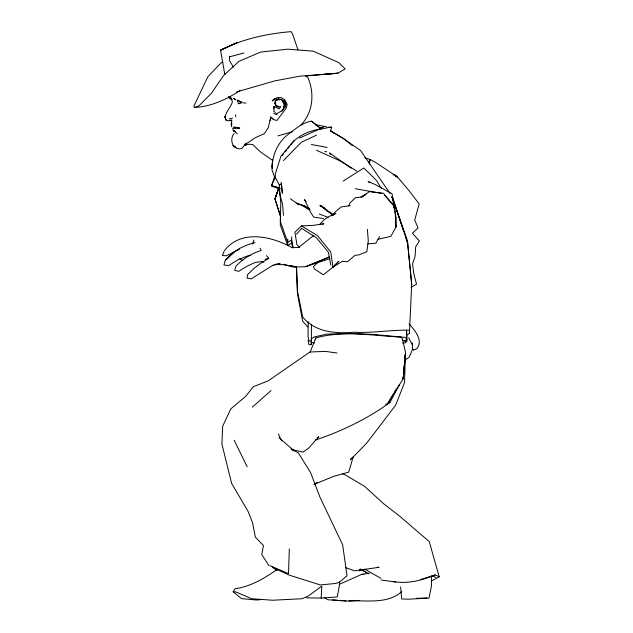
<?xml version="1.0" encoding="UTF-8"?>
<svg xmlns="http://www.w3.org/2000/svg" width="633" height="633" viewBox="0 0 633 633"><rect width="100%" height="100%" fill="white"/><g stroke="black" fill="none" stroke-linecap="round" stroke-linejoin="round"><path stroke-width="0.95" d="M308.042 340.514L309.039 344.621L311.286 344.661L311.468 324.594M308.239 321.706L308.042 336.898L309.039 340.989L311.286 341.029M311.286 344.661L311.317 342.461L314.316 343.078M392.025 196.816L407.375 240.477L411.695 284.185L409.409 333.528L406.979 334.992M229.637 56.408L229.55 60.602L233.379 67.161M291.734 236.837L291.631 240.042L287.73 242.297L287.793 239.211M280.791 202.631L280.308 221.4L287.73 242.297M280.561 214.587L280.3 225.016L287.722 245.509L291.623 243.135L291.734 241.181M289.305 549.025L288.529 573.601L270.014 565.76M287.722 245.509L287.793 243.563M306.562 597.837L321.153 598.098L321.793 586.166L307.939 596.231L302.083 598.731L272.499 600.234L251.705 598.739L235.452 591.784L233.142 591.752L235.136 588.714C250.51 586.625 264.491 578.317 277.009 569.581M393.781 393.251L387.879 403.308L403.197 378.906L405.278 354.322M275.482 112.429L273.646 111.242L274.097 109.533L273.591 107.048L274.793 106.724L279.232 108.892L280.577 106.661M405.27 354.338L403.197 378.906L405.611 352.739L402.366 338.742L401.14 337.096C372.948 335.751 343.347 330.109 315.796 337.935L310.107 352.17M231.18 124.875L231.583 120.112L231.773 124.93M412.479 342.872L412.344 348.648M272.673 159.959L271.921 166.566L272.522 168.41M270.639 117.113L270.204 120.357L270.702 117.042L273.559 119.621L276.969 120.452L286.14 108.188L287.168 104.524L284.826 99.785L281.092 97.593L277.681 97.545L275.22 98.732M360.019 569.289L359.773 570.974L360.438 569.265M369.45 164.066L370.123 159.476L364.671 157.752M283.861 107.468L284.446 104.041L282.88 101.32M315.448 339.707L315.796 337.935M269.99 120.143L268.297 127.716L264.301 133.69L255.218 137.733L244.615 144.989L246.3 143.042M353.349 456.425L348.728 472.115L333.947 476.245L313.96 484.435M252.638 244.132L253.849 240.049M284.81 107.547L285.847 104.326L284.122 101.011L281.297 99.326L278.275 98.922M299.631 137.978L317.964 129.725L330.434 127.138L331.716 127.257L330.576 130.794L333.765 133.128M274.643 176.639L271.462 186.165L278.639 188.436M280.641 216.731L274.983 198.912L278.615 188.072M280.625 216.636L274.983 198.912L278.916 187.321M274.983 198.912L278.852 188.31M413.586 349.353L413.294 350.136L416.68 348.87C423.817 340.776 414.607 329.769 409.005 323.906M412.669 349.099L409.266 357.139L405.587 359.766M224.082 251.396L222.397 255.542L226.495 255.764L239.361 249.315M351.315 457.983L350.516 459.756L366.768 443.013L395.609 405.247L404.55 382.577L405.357 354.939M368.675 162.618L370.123 159.476L374.989 162.024L397.429 176.916L409.416 191.119L419.157 203.961L414.726 220.11L418.065 227.943L412.384 233.205L419.386 241.007L415.691 246.815L415.058 256.428L412.566 263.716L413.84 273.915L416.546 284.17L410.928 287.327M348.625 205.78L349.883 203.161L355.422 197.67L361.633 197.124L366.001 194.22L361.008 196.752M234.796 127.067L234.598 127.455L235.666 127.146M315.194 440.117C341.804 431.255 367.18 418.919 389.96 402.469L399.51 384.278M402.699 378.218L403.609 376.485M379.555 236.679L375.844 243.191L367.852 243.919M394.763 391.574L396.234 389.058M281.986 111.099L284.81 107.317L285.871 104.089L284.162 100.789M300.762 125.184C313.098 112.619 314.68 93.644 308.01 77.835L305.897 75.936M282.136 155.765L283.347 154.223M285.166 151.912L286.377 150.369M287.588 148.818L289.4 146.508M290.618 144.965C296.758 136.562 307.155 131.506 317.252 129.662M276.455 99.792L275.45 100.995L274.904 103.875L275.98 105.782L278.52 107.293M294.25 140.328L280.886 156.24L275.22 174.328L275.434 177.485L279.311 185.026L279.881 194.41L282.563 204.127L283.442 215.339M296.473 234.163L301.696 228.355L316.476 237.834L328.345 252.124L330.814 265.172M319.467 224.755L324.143 219.762L328.923 216.573L335.909 213.424L332.056 215.75L334.754 212.308L341.266 206.904L350.247 205.709M283.481 160.568L301.458 142.156L316.516 135.177M317.584 262.616L313.541 266.604L314.284 268.859L323.439 274.793L332.974 267.126L338.805 261.255L332.539 267.49L342.168 261.382L347.525 261.745L355.042 255.336L358.784 254.917L366.831 251.728L368.287 240.643L367.385 229.344M322.189 224.43L323.811 223.726L312.916 225.427L301.411 225.894L294.931 232.24L296.932 244.726L299.694 247.487M224.493 250.549C241.062 229.193 271.597 236.196 291.963 247.669L298.602 247.448L313.802 235.429M252.314 407.169L271.003 390.601M275.213 98.337L272.19 100.963L274.303 99.033L276.123 98.835M234.091 133.523C228.853 139.442 232.873 150.883 241.869 148.518L243.871 145.796L246.3 144.72L245.375 144.917L249.497 144.221L252.733 144.546L260.044 151.603L272.744 160.466M229.178 118.925L232.675 118.094M361.633 197.124L369.356 191.625L383.4 193.223L393.631 205.551L395.142 210.773L395.902 227.231L390.79 236.41L378.012 239.258M273.076 265.148L251.269 278.813L246.997 278.164L247.645 274.595L254.197 268.218L260.764 263.257L268.748 258.351L266.477 255.59M401.828 591.523C387.38 604.531 366.626 600.013 348.87 601.01M311.317 338.853L314.316 336.922L326.699 334.137L351.75 333.449L374.056 334.493L405.452 337.436L406.837 339.62L404.463 340.783L402.707 340.309M343.118 181.125L363.833 167.982L376.453 180.397L381.47 188.642M317.173 437.727L318.763 436.723L308.936 447.871L303.12 452.12L292.533 449.683M239.86 90.677C226.266 99.523 211.208 106.581 194.758 107.475L193.793 106.304L207.822 76.807L221.115 62.833L222.911 62.034M314.648 483.826L317.157 482.473M431.587 580.936L439.207 576.845L429.253 541.603L399.526 516.061L383.709 503.797L364.64 486.405L345.183 474.813L342.548 473.927M241.695 102.237L238.19 103.915L238.127 102.562M276.035 113.987L281.946 110.799L283.758 107.839L284.304 104.445L281.479 99.777M278.251 98.693L275.418 100.789L274.928 103.654L275.442 103.448M385.632 404.566L389.96 402.469M235.365 132.574L236.133 132.645L237.288 134.03M279.311 185.026L281.511 183.966M240.999 102.95L238.594 103.575M318.114 129.48L323.447 127.083L319.887 128.396M369.577 573.142L361.957 574.289L339.153 584.37M329.239 257.117L305.597 266.707L293.119 267.047L284.019 264.309M329.16 257.053L305.597 266.707L329.967 258.604M439.207 576.845L435.124 574.914C421.989 580.461 407.13 584.243 392.943 581.45M194.758 107.475L198.92 105.877L211.438 93.249L223.631 75.485L238.981 61.338L260.63 52.072L287.627 49.176L313.319 51.186L338.979 62.722L345.175 68.855L337.959 73.206L299.757 76.182L274.738 80.897L236.766 91.888M231.654 120.317L228.038 120.808L225.949 120.12L225 116.812C226.298 111.218 230.926 107.183 232.43 101.755L230.238 96.54L231.393 99.215L229.478 98.566L228.489 96.54M420.818 579.448L435.124 574.914M254.98 242.645C243.847 245.351 233.102 250.771 225.846 259.878L233.925 252.195L225.277 260.29L223.947 264.966L228.568 265.631L238.317 259.554L247.851 255.795L250.763 255.471M277.911 135.881L292.114 131.806M273.575 107.238L274.777 106.906M265.061 259.332L268.748 258.351M229.771 56.756L243.95 52.998M331.716 127.257L328.606 127.233M272.309 265.543L280.126 263.589L274.746 264.452M315.804 125.492L317.655 125.049L326.778 126.869M237.446 128.293L238.91 128.001M277.412 100.014L281.187 99.46M275.038 100.568L276.93 100.299M402.533 343.07L405.452 342.841L406.837 341.322L406.544 330.513M324.808 74.227L337.959 73.206L305.676 76.007M260.06 599.752L256.215 599.973L241.489 598.628L233.142 591.752M321.153 598.098L337.278 596.943L339.486 584.86L339.486 581.893M359.686 600.416L346.164 601.097L327.87 599.744L324.5 597.781M416.348 598.327L426.911 597.995M274.801 264.602L282.397 264.61L295.801 266.833L290.072 265.433M377.149 567.263L379.056 567.295L354.504 570.855L345.294 567.524M233.482 127.241L236.03 127.629M245.968 103.076L243.396 102.886M239.535 128.333L233.229 127.906L235.729 128.072M393.125 174.819L395.071 174.922L397.429 176.916L395.522 176.662M234.107 127.296L239.804 127.985M332.586 599.862L337.373 600.195M340.253 600.4L345.998 600.804M229.929 120.167L231.781 120.333M361.957 574.289L363.84 574.463M324.856 151.54L326.731 151.754M381.058 579.994L395.831 582.028M337.041 353.032L325.457 351.386L309.933 351.995L268.242 380.844L253.129 386.818L245.786 396.274L230.855 408.823L222.681 426.215L221.914 444.034L231.591 483.327L248.144 511.527L252.591 522.866L255.352 537.124L263.47 545.567L261.769 554.54L268.946 565.649M323.479 218.52L313.723 217.103L310.589 212.284L304.481 199.617L306.245 201.816M355.358 188.737L381.28 193.382M311.404 144.506L327.245 147.465M404.463 340.783L406.837 341.322L402.612 340.245M310.178 209.721L307.63 209.025L301.142 204.546M309.268 208.661L304.299 205.97M274.516 186.521L278.093 187.534M273.614 113.418L277.159 114.628M328.195 217.412L319.317 214.033M280.063 106.842L275.996 105.561L275.553 103.155M305.636 206.334L296.545 203.161L290.357 198.746M280.427 188.602L271.462 185.39L274.928 178.221L271.913 169.589C272.111 156.319 276.843 143.477 287.374 134.979C294.749 129.559 302.083 122.652 311.42 121.132L321.311 128.942L311.665 121.196M234.376 131.253L233.348 130.865L232.715 128.554M234.985 131.308L233.553 130.857L234.93 130.92L235.579 132.471M309.141 208.392L296.545 203.161L298.673 204.981M263.771 262.22L262.339 261.571L255.36 262.339L247.408 266.034L238.728 271.312L234.748 270.426L235.769 266.446C242.637 258.873 251.515 253.477 261.239 250.415L259.997 248.191M316.532 150.274L340.704 161.186L356.743 171.037M241.347 101.96L237.027 100.196L237.842 101.786M235.46 99.444L233.419 98.463L235.682 99.737M232.121 99.286L230.934 98.693L229.937 96.778M321.77 206.295L320.084 205.44L332.95 215.362M238.158 100.505L242.439 102.799M325.22 208.249L320.084 205.44L333.472 214.706M364.64 569.162L380.821 578.261M360.668 569.186L367.164 572.873M291.006 448.718L298.365 452.959L310.589 472.558L319.839 496.905L342.659 544.855L347.019 575.729L339.628 582.091L335.727 583.444L320.369 584.955L289.669 575.27L272.973 567.659L272.443 566.891L277.167 570.468M432.497 575.682L435.773 577.573M239.749 258.739L242.819 260.535M301.411 225.894L317.552 235.65L330.735 251.997L332.974 267.126M291.75 449.383L294.179 450.854L278.971 437.68M360.889 569.289L368.311 573.854M233.094 145.653L236.006 147.521L232.873 145.503M351.212 168.204L329.564 152.949L330.766 154.412M271.375 117.651L273.575 119.249M352.185 145.503L343.806 138.619L330.576 130.794L343.806 138.92L360.573 150.488L390.031 193.461M230.507 98.329L231.741 99.373M369.545 182.692L368.129 181.481L375.401 184.63L392.104 193.793L393.829 207.442M307.796 326.96L302.677 321.255L297.455 293.704L296.426 266.414M384.508 195.209L393.631 205.551L394.367 209.151M392.001 197.575L393.164 199.173L407.636 243.017L407.375 240.477L411.695 284.185M392.041 197.567L393.164 199.173L392.064 196.713M408.681 337.65L412.328 344.914M234.226 440.323L247.155 466.766M278.275 433.827L281.701 440.924M298.008 49.904L292.549 34L291.069 31.65C266.841 33.628 242.225 39.024 220.537 50.268L224.85 74.686M231.187 125.049L231.805 126.853M392.009 196.816L403.261 230.08M405.452 236.552L407.636 243.017M291.623 243.135L292.652 247.772M291.631 240.042L293.269 247.638M394.739 210.955L396.218 218.156L395.902 227.231L395.309 221.574M237.747 100.156L237.85 100.718M281.06 182.28L282.389 193.271L281.598 184.899M235.508 114.747L235.745 116.733M279.794 191.989L280.72 202.03M400.634 586.997L401.678 598.96L408.158 599.214L429.047 598.058L431.453 585.976L431.429 576.093M273.591 107.048L273.725 108.979M296.537 266.746L297.455 291.045L302.685 317.062C315.266 332.325 335.767 333.82 354.108 332.19C372.608 333.338 390.988 329.651 409.409 330.276L409.409 333.528M406.576 329.943L406.837 339.62M220.838 50.023L236.805 42.751L220.838 50.023M225.878 119.827L224.96 116.765L225.878 119.827"/></g></svg>
